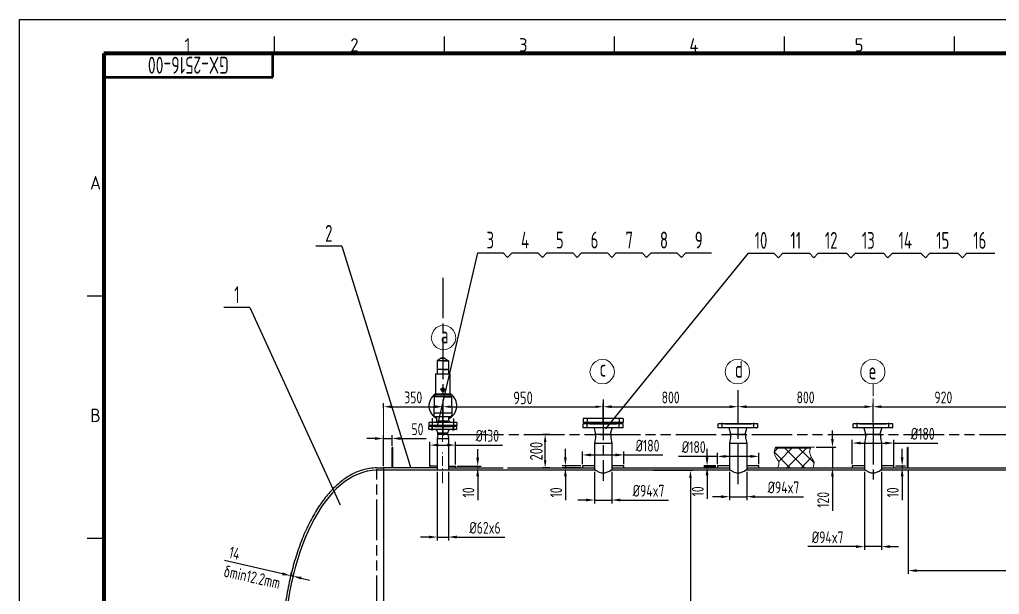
# Model space of a CAD drawing. Header units: millimetres. Extents: x 43627 to 71421, y -4964 to 6916.
# Drawn here: x 54601 to 60406, y 3513 to 6916 of the extents above; entities that cross this region are included whole.
import ezdxf
from ezdxf.enums import TextEntityAlignment as Align

# ---------------------------------------------------------------- set-up
doc = ezdxf.new("R2010")
doc.units = ezdxf.units.MM
doc.header["$LTSCALE"] = 20
for name, pattern in [('AM_ISO08W050', [18, 12, -1.5, 3, -1.5]), ('AM_ISO09W050', [22.5, 12, -1.5, 3, -1.5, 3, -1.5]), ('DASHDOT-M', [36, 30, -3, 0, -3])]:
    doc.linetypes.add(name, pattern=pattern)
for name, color, linetype, lineweight in [('AM_5', 3, 'Continuous', 25), ('AM_6', 2, 'Continuous', 35), ('AM_BOR', 7, 'Continuous', 50)]:
    doc.layers.add(name, color=color, linetype=linetype, lineweight=lineweight)
for name, color, linetype in [('CDR_DWG1', 4, 'Continuous'), ('中心线', 1, 'AM_ISO08W050'), ('双点划线', 3, 'AM_ISO09W050'), ('轮廓实线', 4, 'Continuous')]:
    doc.layers.add(name, color=color, linetype=linetype)
doc.styles.add('ACISOTS', font='ISOCP.SHX')
doc.styles.add('HZCF', font='isocp.shx', dxfattribs={"width": 0.8, "bigfont": 'sanctum.shx'})
doc.styles.get("Standard").update_dxf_attribs({"font": 'isocp.shx', "width": 0.707, "bigfont": 'hztxt.shx'})
doc.dimstyles.new('AM_GB20', dxfattribs={"dimscale": 15, "dimtxt": 5, "dimasz": 3, "dimexe": 1, "dimexo": 0.5, "dimgap": 1, "dimtad": 1, "dimtoh": 1, "dimdsep": 46, "dimtxsty": 'HZCF', "dimcen": 0, "dimclrd": 7, "dimclre": 7, "dimclrt": 2, "dimadec": 0, "dimazin": 2, "dimtp": 0.1, "dimtm": 0.1, "dimtfac": 0.71, "dimtmove": 0, "dimatfit": 3, "dimfxl": 0, "dimlwd": -1, "dimlwe": -1, "dimarcsym": 0})
doc.dimstyles.new('AM_GB_17$0', dxfattribs={"dimscale": 20, "dimtxt": 3.5, "dimasz": 2.5, "dimexe": 1, "dimexo": 0.5, "dimgap": 1, "dimtad": 1, "dimdsep": 46, "dimtxsty": 'HZCF', "dimcen": 0, "dimclrd": 7, "dimclre": 7, "dimclrt": 2, "dimadec": 0, "dimazin": 2, "dimtp": 0.1, "dimtm": 0.1, "dimtfac": 0.71, "dimtmove": 0, "dimatfit": 3, "dimfxl": 0, "dimlwd": -1, "dimlwe": -1, "dimarcsym": 0})

# ---------------------------------------------------------------- blocks, each defined once
blk = doc.blocks.new('SANCTUM_A1_H')
at = {"layer": 'AM_BOR', "color": 1, "lineweight": 25}
for p, q in [((0, 594), (841, 594)), ((0, 0), (0, 594)), ((75.38, 589), (75.38, 584)), ((125.75, 589), (125.75, 584)), ((176.12, 589), (176.12, 584)), ((226.5, 589), (226.5, 584)), ((276.87, 589), (276.87, 584)), ((20, 512.25), (25, 512.25)), ((20, 440.5), (25, 440.5))]:
    blk.add_line(p, q, dxfattribs=at)
at = {"layer": 'AM_BOR', "color": 130, "lineweight": 80}
for p, q in [((831, 584), (25, 584)), ((25, 584), (25, 10))]:
    blk.add_line(p, q, dxfattribs=at)
at = {"layer": 'AM_BOR', "color": 130}
for p, q in [((75, 577), (75, 584)), ((25, 577), (75, 577))]:
    blk.add_line(p, q, dxfattribs=at)
at = {"layer": 'AM_BOR', "color": 1, "lineweight": 25, "style": 'ACISOTS'}
for s, p in [('1', (49.74, 586.5)), ('2', (99.21, 586.5)), ('3', (149.22, 586.5)), ('4', (199.77, 586.5)), ('5', (248.71, 586.5)), ('A', (22.5, 545.68)), ('B', (22.5, 476.82))]:
    blk.add_text(s, height=4, dxfattribs=at).set_placement(p, align=Align.MIDDLE)
at = {"layer": 'AM_BOR', "color": 2, "style": 'HZCF', "width": 0.75}
blk.add_attdef('DWG-NO.{10}', text='', height=5, rotation=180, dxfattribs=at).set_placement((50, 580.5), align=Align.MIDDLE_CENTER)
blk = doc.blocks.new('*D15')
at = {"color": 7}
for p, q in [((59417.1, 4433.6), (59417.1, 4483.6)), ((59320, 4383.6), (59437.1, 4383.6)), ((59417.1, 4383.6), (59417.1, 4261.7)), ((59391.2, 4261.7), (59437.1, 4261.7)), ((59417.1, 4211.7), (59417.1, 4007.6))]:
    blk.add_line(p, q, dxfattribs=at)
for points in [[(59408.8, 4433.6), (59425.5, 4433.6), (59417.1, 4383.6)], [(59408.8, 4211.7), (59425.5, 4211.7), (59417.1, 4261.7)]]:
    blk.add_solid(points, dxfattribs=at)
at = {"layer": 'Defpoints', "color": 0}
for p in [(59310, 4383.6), (59381.2, 4261.7), (59417.1, 4261.7)]:
    blk.add_point(p, dxfattribs=at)
at = {"color": 2, "insert": (59362.1, 4072.5), "char_height": 70, "attachment_point": 5, "rotation": 90, "style": 'HZCF'}
blk.add_mtext('120', dxfattribs=at)
blk = doc.blocks.new('*D20')
at = {"color": 7}
for p, q in [((57742.3, 4459.7), (57700, 4459.7)), ((57715, 4306.7), (57715, 4414.7)), ((57742.3, 4261.7), (57700, 4261.7))]:
    blk.add_line(p, q, dxfattribs=at)
for points in [[(57707.5, 4414.7), (57722.5, 4414.7), (57715, 4459.7)], [(57707.5, 4306.7), (57722.5, 4306.7), (57715, 4261.7)]]:
    blk.add_solid(points, dxfattribs=at)
at = {"layer": 'Defpoints', "color": 0}
for p in [(57715, 4459.7), (57749.8, 4459.7), (57749.8, 4261.7)]:
    blk.add_point(p, dxfattribs=at)
at = {"color": 2, "insert": (57662.5, 4360.7), "char_height": 75, "attachment_point": 5, "rotation": 90, "style": 'HZCF'}
blk.add_mtext('200', dxfattribs=at)
blk = doc.blocks.new('*D21')
at = {"color": 7}
for p, q in [((57108.9, 4464.2), (57108.9, 4638.9)), ((57153.9, 4623.9), (58013.7, 4623.9)), ((58058.7, 4529.9), (58058.7, 4638.9))]:
    blk.add_line(p, q, dxfattribs=at)
for points in [[(57153.9, 4631.4), (57153.9, 4616.4), (57108.9, 4623.9)], [(58013.7, 4631.4), (58013.7, 4616.4), (58058.7, 4623.9)]]:
    blk.add_solid(points, dxfattribs=at)
at = {"layer": 'Defpoints', "color": 0}
for p in [(58058.7, 4623.9), (58058.7, 4522.4), (57108.9, 4456.7)]:
    blk.add_point(p, dxfattribs=at)
at = {"color": 2, "insert": (57583.8, 4676.4), "char_height": 75, "attachment_point": 5, "style": 'HZCF'}
blk.add_mtext('950', dxfattribs=at)
blk = doc.blocks.new('*D47')
at = {"color": 7}
for p, q in [((58356.7, 4247.7), (58590.8, 4247.7)), ((58575.8, 4202.7), (58575.8, 2092.7)), ((58356.7, 2047.7), (58590.8, 2047.7))]:
    blk.add_line(p, q, dxfattribs=at)
for points in [[(58568.3, 4202.7), (58583.3, 4202.7), (58575.8, 4247.7)], [(58568.3, 2092.7), (58583.3, 2092.7), (58575.8, 2047.7)]]:
    blk.add_solid(points, dxfattribs=at)
at = {"layer": 'Defpoints', "color": 0}
for p in [(58349.2, 4247.7), (58349.2, 2047.7), (58575.8, 2047.7)]:
    blk.add_point(p, dxfattribs=at)
at = {"color": 2, "insert": (58523.3, 3147.7), "char_height": 75, "attachment_point": 5, "rotation": 90, "style": 'HZCF'}
blk.add_mtext('%%c2200', dxfattribs=at)
blk = doc.blocks.new('*D49')
at = {"color": 7}
for p, q in [((56158.5, 3634.6), (55815.7, 3714)), ((56207, 3622.5), (56211.7, 3642.8)), ((56220.9, 3620.2), (56207.2, 3623.3)), ((56220.7, 3619.4), (56225.4, 3639.6)), ((56269.6, 3608.9), (56318.3, 3597.6))]:
    blk.add_line(p, q, dxfattribs=at)
for points in [[(56160.4, 3642.7), (56156.6, 3626.5), (56207.2, 3623.3)], [(56271.4, 3617), (56267.7, 3600.8), (56220.9, 3620.2)]]:
    blk.add_solid(points, dxfattribs=at)
at = {"layer": 'Defpoints', "color": 0}
for p in [(56204.8, 3612.8), (56207.2, 3623.3), (56218.4, 3609.6)]:
    blk.add_point(p, dxfattribs=at)
at = {"color": 2, "insert": (55874.9, 3756.8), "char_height": 70, "attachment_point": 5, "rotation": 346.95527, "style": 'HZCF'}
blk.add_mtext('14', dxfattribs=at)
blk = doc.blocks.new('*D51')
at = {"color": 7}
for p, q in [((59657.7, 4532.4), (59657.7, 4643.9)), ((59707.7, 4623.9), (60527.7, 4623.9)), ((60577.7, 4494), (60577.7, 4643.9))]:
    blk.add_line(p, q, dxfattribs=at)
for points in [[(59707.7, 4632.3), (59707.7, 4615.6), (59657.7, 4623.9)], [(60527.7, 4632.3), (60527.7, 4615.6), (60577.7, 4623.9)]]:
    blk.add_solid(points, dxfattribs=at)
at = {"layer": 'Defpoints', "color": 0}
for p in [(60577.7, 4623.9), (59657.7, 4522.4), (60577.7, 4484)]:
    blk.add_point(p, dxfattribs=at)
at = {"color": 2, "insert": (60074.2, 4679), "char_height": 70, "attachment_point": 5, "style": 'HZCF'}
blk.add_mtext('920', dxfattribs=at)
blk = doc.blocks.new('*D52')
at = {"color": 7}
for p, q in [((56757.5, 4615.2), (56757.5, 4643.9)), ((56807.5, 4623.9), (57058.9, 4623.9)), ((57108.9, 4461.2), (57108.9, 4643.9))]:
    blk.add_line(p, q, dxfattribs=at)
for points in [[(56807.5, 4632.3), (56807.5, 4615.6), (56757.5, 4623.9)], [(57058.9, 4632.3), (57058.9, 4615.6), (57108.9, 4623.9)]]:
    blk.add_solid(points, dxfattribs=at)
at = {"layer": 'Defpoints', "color": 0}
for p in [(56757.5, 4605.2), (57108.9, 4623.9), (57108.9, 4451.2)]:
    blk.add_point(p, dxfattribs=at)
at = {"color": 2, "insert": (56933.2, 4678.9), "char_height": 70, "attachment_point": 5, "style": 'HZCF'}
blk.add_mtext('350', dxfattribs=at)
blk = doc.blocks.new('*D53')
at = {"color": 7}
for p, q in [((57075.9, 4237.7), (57075.9, 3832.1)), ((57142, 4237.7), (57142, 3832.1)), ((57025.9, 3852.1), (56975.9, 3852.1)), ((57075.9, 3852.1), (57142, 3852.1)), ((57192, 3852.1), (57475.1, 3852.1))]:
    blk.add_line(p, q, dxfattribs=at)
for points in [[(57025.9, 3860.5), (57025.9, 3843.8), (57075.9, 3852.1)], [(57192, 3860.5), (57192, 3843.8), (57142, 3852.1)]]:
    blk.add_solid(points, dxfattribs=at)
at = {"layer": 'Defpoints', "color": 0}
for p in [(57075.9, 4247.7), (57142, 4247.7), (57142, 3852.1)]:
    blk.add_point(p, dxfattribs=at)
at = {"color": 2, "insert": (57358.6, 3907.1), "char_height": 70, "attachment_point": 5, "style": 'HZCF'}
blk.add_mtext('%%c62x6', dxfattribs=at)
blk = doc.blocks.new('*D54')
at = {"color": 7}
for p, q in [((58007.8, 4237.7), (58007.8, 4051.4)), ((58109.5, 4237.7), (58109.5, 4051.4)), ((57957.8, 4071.4), (57907.8, 4071.4)), ((58007.8, 4071.4), (58109.5, 4071.4)), ((58159.5, 4071.4), (58445.7, 4071.4))]:
    blk.add_line(p, q, dxfattribs=at)
for points in [[(57957.8, 4079.7), (57957.8, 4063.1), (58007.8, 4071.4)], [(58159.5, 4079.7), (58159.5, 4063.1), (58109.5, 4071.4)]]:
    blk.add_solid(points, dxfattribs=at)
at = {"layer": 'Defpoints', "color": 0}
for p in [(58007.8, 4247.7), (58109.5, 4247.7), (58109.5, 4071.4)]:
    blk.add_point(p, dxfattribs=at)
at = {"color": 2, "insert": (58327.6, 4126.4), "char_height": 70, "attachment_point": 5, "style": 'HZCF'}
blk.add_mtext('%%c94x7', dxfattribs=at)
blk = doc.blocks.new('*D55')
at = {"color": 7}
for p, q in [((58807.4, 4237.7), (58807.4, 4071.2)), ((58909.1, 4237.7), (58909.1, 4071.2)), ((58757.4, 4091.2), (58707.4, 4091.2)), ((58807.4, 4091.2), (58909.1, 4091.2)), ((58959.1, 4091.2), (59245.2, 4091.2))]:
    blk.add_line(p, q, dxfattribs=at)
for points in [[(58757.4, 4099.5), (58757.4, 4082.8), (58807.4, 4091.2)], [(58959.1, 4099.5), (58959.1, 4082.8), (58909.1, 4091.2)]]:
    blk.add_solid(points, dxfattribs=at)
at = {"layer": 'Defpoints', "color": 0}
for p in [(58807.4, 4247.7), (58909.1, 4247.7), (58909.1, 4091.2)]:
    blk.add_point(p, dxfattribs=at)
at = {"color": 2, "insert": (59127.1, 4146.2), "char_height": 70, "attachment_point": 5, "style": 'HZCF'}
blk.add_mtext('%%c94x7', dxfattribs=at)
blk = doc.blocks.new('*D56')
at = {"color": 7}
for p, q in [((59606.9, 4237.7), (59606.9, 3775.6)), ((59708.6, 4237.7), (59708.6, 3775.6)), ((59556.9, 3795.6), (59270.7, 3795.6)), ((59708.6, 3795.6), (59606.9, 3795.6)), ((59758.6, 3795.6), (59808.6, 3795.6))]:
    blk.add_line(p, q, dxfattribs=at)
for points in [[(59556.9, 3804), (59556.9, 3787.3), (59606.9, 3795.6)], [(59758.6, 3804), (59758.6, 3787.3), (59708.6, 3795.6)]]:
    blk.add_solid(points, dxfattribs=at)
at = {"layer": 'Defpoints', "color": 0}
for p in [(59606.9, 4247.7), (59708.6, 4247.7), (59708.6, 3795.6)]:
    blk.add_point(p, dxfattribs=at)
at = {"color": 2, "insert": (59388.8, 3850.6), "char_height": 70, "attachment_point": 5, "style": 'HZCF'}
blk.add_mtext('%%c94x7', dxfattribs=at)
blk = doc.blocks.new('*D58')
at = {"color": 7}
for p, q in [((57031.6, 4271.7), (57031.6, 4416.9)), ((57183.6, 4281.7), (57183.6, 4416.9)), ((57081.6, 4396.9), (57133.6, 4396.9)), ((57183.6, 4396.9), (57462.3, 4396.9))]:
    blk.add_line(p, q, dxfattribs=at)
for points in [[(57081.6, 4405.2), (57081.6, 4388.6), (57031.6, 4396.9)], [(57133.6, 4405.2), (57133.6, 4388.6), (57183.6, 4396.9)]]:
    blk.add_solid(points, dxfattribs=at)
at = {"layer": 'Defpoints', "color": 0}
for p in [(57183.6, 4396.9), (57031.6, 4261.7), (57183.6, 4271.7)]:
    blk.add_point(p, dxfattribs=at)
at = {"color": 2, "insert": (57372.3, 4451.9), "char_height": 70, "attachment_point": 5, "style": 'HZCF'}
blk.add_mtext('%%c130', dxfattribs=at)
blk = doc.blocks.new('*D59')
at = {"color": 7}
for p, q in [((57935.8, 4284.1), (57935.8, 4358.4)), ((58181.6, 4284.1), (58181.6, 4358.4)), ((57985.8, 4338.4), (58131.6, 4338.4)), ((58181.6, 4338.4), (58411.6, 4338.4))]:
    blk.add_line(p, q, dxfattribs=at)
for points in [[(57985.8, 4346.8), (57985.8, 4330.1), (57935.8, 4338.4)], [(58131.6, 4346.8), (58131.6, 4330.1), (58181.6, 4338.4)]]:
    blk.add_solid(points, dxfattribs=at)
at = {"layer": 'Defpoints', "color": 0}
for p in [(58181.6, 4338.4), (57935.8, 4274.1), (58181.6, 4274.1)]:
    blk.add_point(p, dxfattribs=at)
at = {"color": 2, "insert": (58321.6, 4393.4), "char_height": 70, "attachment_point": 5, "style": 'HZCF'}
blk.add_mtext('%%c180', dxfattribs=at)
blk = doc.blocks.new('*D60')
at = {"color": 7}
for p, q in [((58735.3, 4329.9), (58505.3, 4329.9)), ((58735.3, 4284.1), (58735.3, 4349.9)), ((58931.1, 4329.9), (58785.3, 4329.9)), ((58981.1, 4284.1), (58981.1, 4349.9))]:
    blk.add_line(p, q, dxfattribs=at)
for points in [[(58785.3, 4338.2), (58785.3, 4321.5), (58735.3, 4329.9)], [(58931.1, 4338.2), (58931.1, 4321.5), (58981.1, 4329.9)]]:
    blk.add_solid(points, dxfattribs=at)
at = {"layer": 'Defpoints', "color": 0}
for p in [(58735.3, 4329.9), (58735.3, 4274.1), (58981.1, 4274.1)]:
    blk.add_point(p, dxfattribs=at)
at = {"color": 2, "insert": (58595.3, 4384.9), "char_height": 70, "attachment_point": 5, "style": 'HZCF'}
blk.add_mtext('%%c180', dxfattribs=at)
blk = doc.blocks.new('*D61')
at = {"color": 7}
for p, q in [((59534.8, 4284.1), (59534.8, 4428.7)), ((59780.6, 4277.9), (59780.6, 4428.7)), ((59584.8, 4408.7), (59730.6, 4408.7)), ((59780.6, 4408.7), (60042.1, 4408.7))]:
    blk.add_line(p, q, dxfattribs=at)
for points in [[(59584.8, 4417.1), (59584.8, 4400.4), (59534.8, 4408.7)], [(59730.6, 4417.1), (59730.6, 4400.4), (59780.6, 4408.7)]]:
    blk.add_solid(points, dxfattribs=at)
at = {"layer": 'Defpoints', "color": 0}
for p in [(59780.6, 4408.7), (59534.8, 4274.1), (59780.6, 4267.9)]:
    blk.add_point(p, dxfattribs=at)
at = {"color": 2, "insert": (59952.1, 4463.7), "char_height": 70, "attachment_point": 5, "style": 'HZCF'}
blk.add_mtext('%%c180', dxfattribs=at)
blk = doc.blocks.new('*D12')
at = {"color": 7}
for p, q in [((59866.8, 4251.7), (59866.8, 3633.4)), ((62511.3, 4251.7), (62511.3, 3633.4)), ((59916.8, 3653.4), (62461.3, 3653.4))]:
    blk.add_line(p, q, dxfattribs=at)
for points in [[(59916.8, 3661.8), (59916.8, 3645.1), (59866.8, 3653.4)], [(62461.3, 3661.8), (62461.3, 3645.1), (62511.3, 3653.4)]]:
    blk.add_solid(points, dxfattribs=at)
at = {"layer": 'Defpoints', "color": 0}
for p in [(59866.8, 4261.7), (62511.3, 4261.7), (62511.3, 3653.4)]:
    blk.add_point(p, dxfattribs=at)
at = {"color": 2, "insert": (61189, 3708.4), "char_height": 70, "attachment_point": 5, "style": 'HZCF'}
blk.add_mtext('2645', dxfattribs=at)
blk = doc.blocks.new('*D63')
at = {"color": 7}
for p, q in [((57315.2, 4321.7), (57315.2, 4371.7)), ((57193.6, 4271.7), (57335.2, 4271.7)), ((57193.6, 4261.7), (57335.2, 4261.7)), ((57315.2, 4271.7), (57315.2, 4261.7)), ((57315.2, 4211.7), (57315.2, 4071.2))]:
    blk.add_line(p, q, dxfattribs=at)
for points in [[(57306.9, 4321.7), (57323.5, 4321.7), (57315.2, 4271.7)], [(57306.9, 4211.7), (57323.5, 4211.7), (57315.2, 4261.7)]]:
    blk.add_solid(points, dxfattribs=at)
at = {"layer": 'Defpoints', "color": 0}
for p in [(57183.6, 4271.7), (57183.6, 4261.7), (57315.2, 4261.7)]:
    blk.add_point(p, dxfattribs=at)
at = {"color": 2, "insert": (57260.2, 4116.5), "char_height": 70, "attachment_point": 5, "rotation": 90, "style": 'HZCF'}
blk.add_mtext('10', dxfattribs=at)
blk = doc.blocks.new('*D64')
at = {"color": 7}
for p, q in [((57834.8, 4324.1), (57834.8, 4374.1)), ((57925.8, 4274.1), (57814.8, 4274.1)), ((57925.8, 4261.7), (57814.8, 4261.7)), ((57834.8, 4274.1), (57834.8, 4261.7)), ((57834.8, 4211.7), (57834.8, 4071.2))]:
    blk.add_line(p, q, dxfattribs=at)
for points in [[(57826.5, 4324.1), (57843.1, 4324.1), (57834.8, 4274.1)], [(57826.5, 4211.7), (57843.1, 4211.7), (57834.8, 4261.7)]]:
    blk.add_solid(points, dxfattribs=at)
at = {"layer": 'Defpoints', "color": 0}
for p in [(57834.8, 4261.7), (57935.8, 4274.1), (57935.8, 4261.7)]:
    blk.add_point(p, dxfattribs=at)
at = {"color": 2, "insert": (57779.8, 4116.5), "char_height": 70, "attachment_point": 5, "rotation": 90, "style": 'HZCF'}
blk.add_mtext('10', dxfattribs=at)
blk = doc.blocks.new('*D65')
at = {"color": 7}
for p, q in [((58674.3, 4324.1), (58674.3, 4374.1)), ((58725.3, 4274.1), (58654.3, 4274.1)), ((58725.3, 4267.9), (58654.3, 4267.9)), ((58674.3, 4274.1), (58674.3, 4267.9)), ((58674.3, 4217.9), (58674.3, 4077.5))]:
    blk.add_line(p, q, dxfattribs=at)
for points in [[(58666, 4324.1), (58682.7, 4324.1), (58674.3, 4274.1)], [(58666, 4217.9), (58682.7, 4217.9), (58674.3, 4267.9)]]:
    blk.add_solid(points, dxfattribs=at)
at = {"layer": 'Defpoints', "color": 0}
for p in [(58674.3, 4267.9), (58735.3, 4274.1), (58735.3, 4267.9)]:
    blk.add_point(p, dxfattribs=at)
at = {"color": 2, "insert": (58619.3, 4122.7), "char_height": 70, "attachment_point": 5, "rotation": 90, "style": 'HZCF'}
blk.add_mtext('10', dxfattribs=at)
blk = doc.blocks.new('*D66')
at = {"color": 7}
for p, q in [((59830, 4324.1), (59830, 4374.1)), ((59790.6, 4274.1), (59850, 4274.1)), ((59790.6, 4261.7), (59850, 4261.7)), ((59830, 4274.1), (59830, 4261.7)), ((59830, 4211.7), (59830, 4071.2))]:
    blk.add_line(p, q, dxfattribs=at)
for points in [[(59821.7, 4324.1), (59838.4, 4324.1), (59830, 4274.1)], [(59821.7, 4211.7), (59838.4, 4211.7), (59830, 4261.7)]]:
    blk.add_solid(points, dxfattribs=at)
at = {"layer": 'Defpoints', "color": 0}
for p in [(59780.6, 4274.1), (59780.6, 4261.7), (59830, 4261.7)]:
    blk.add_point(p, dxfattribs=at)
at = {"color": 2, "insert": (59775, 4116.5), "char_height": 70, "attachment_point": 5, "rotation": 90, "style": 'HZCF'}
blk.add_mtext('10', dxfattribs=at)
blk = doc.blocks.new('*D22')
at = {"color": 7}
for p, q in [((56707.5, 4435.6), (56657.5, 4435.6)), ((56757.5, 4271.7), (56757.5, 4455.6)), ((56757.5, 4435.6), (56807.5, 4435.6)), ((56807.5, 4391.7), (56807.5, 4455.6)), ((56857.5, 4435.6), (57009.1, 4435.6))]:
    blk.add_line(p, q, dxfattribs=at)
for points in [[(56707.5, 4444), (56707.5, 4427.3), (56757.5, 4435.6)], [(56857.5, 4444), (56857.5, 4427.3), (56807.5, 4435.6)]]:
    blk.add_solid(points, dxfattribs=at)
at = {"layer": 'Defpoints', "color": 0}
for p in [(56807.5, 4435.6), (56807.5, 4381.7), (56757.5, 4261.7)]:
    blk.add_point(p, dxfattribs=at)
at = {"color": 2, "insert": (56958.3, 4490.6), "char_height": 70, "attachment_point": 5, "style": 'HZCF'}
blk.add_mtext('50', dxfattribs=at)
blk = doc.blocks.new('*D44')
at = {"color": 7}
for p, q in [((58058.7, 4564.3), (58058.7, 4643.9)), ((58108.7, 4623.9), (58808.2, 4623.9)), ((58858.2, 4532.4), (58858.2, 4643.9))]:
    blk.add_line(p, q, dxfattribs=at)
for points in [[(58108.7, 4632.3), (58108.7, 4615.6), (58058.7, 4623.9)], [(58808.2, 4632.3), (58808.2, 4615.6), (58858.2, 4623.9)]]:
    blk.add_solid(points, dxfattribs=at)
at = {"layer": 'Defpoints', "color": 0}
for p in [(58858.2, 4623.9), (58058.7, 4554.3), (58858.2, 4522.4)]:
    blk.add_point(p, dxfattribs=at)
at = {"color": 2, "insert": (58458.4, 4678.9), "char_height": 70, "attachment_point": 5, "style": 'HZCF'}
blk.add_mtext('800', dxfattribs=at)
blk = doc.blocks.new('*D45')
at = {"color": 7}
for p, q in [((58858.2, 4532.4), (58858.2, 4643.9)), ((58908.2, 4623.9), (59607.7, 4623.9)), ((59657.7, 4532.4), (59657.7, 4643.9))]:
    blk.add_line(p, q, dxfattribs=at)
for points in [[(58908.2, 4632.3), (58908.2, 4615.6), (58858.2, 4623.9)], [(59607.7, 4632.3), (59607.7, 4615.6), (59657.7, 4623.9)]]:
    blk.add_solid(points, dxfattribs=at)
at = {"layer": 'Defpoints', "color": 0}
for p in [(59657.7, 4623.9), (58858.2, 4522.4), (59657.7, 4522.4)]:
    blk.add_point(p, dxfattribs=at)
at = {"color": 2, "insert": (59258, 4678.9), "char_height": 70, "attachment_point": 5, "style": 'HZCF'}
blk.add_mtext('800', dxfattribs=at)

msp = doc.modelspace()

# ---------------------------------------------------------------- linework, layer by layer
at = {"color": 0, "lineweight": 5}
for points in [[(57186.117, 5032.269), (57180.891, 5055.784), (57170.44, 5076.687), (57154.763, 5092.364), (57133.86, 5102.815), (57112.958, 5105.428), (57092.055, 5102.815), (57071.152, 5092.364), (57055.475, 5076.687), (57045.024, 5055.784), (57039.798, 5032.269), (57045.024, 5008.753), (57055.475, 4990.464), (57071.152, 4974.787), (57092.055, 4964.335), (57112.958, 4961.722), (57133.86, 4964.335), (57154.763, 4974.787), (57170.44, 4990.464), (57180.891, 5008.753), (57186.117, 5032.269), (57186.117, 5032.269)], [(58126.612, 4830.347), (58121.387, 4853.863), (58110.935, 4874.766), (58095.258, 4890.442), (58076.969, 4900.894), (58053.453, 4903.507), (58032.551, 4900.894), (58011.648, 4890.442), (57995.971, 4874.766), (57985.52, 4853.863), (57980.294, 4830.347), (57985.52, 4806.832), (57995.971, 4788.542), (58011.648, 4772.865), (58032.551, 4762.414), (58053.453, 4759.801), (58076.969, 4762.414), (58095.258, 4772.865), (58110.935, 4788.542), (58121.387, 4806.832), (58126.612, 4830.347), (58126.612, 4830.347)], [(58926.137, 4830.347), (58923.524, 4853.863), (58913.073, 4874.766), (58897.396, 4890.442), (58876.494, 4900.894), (58852.978, 4903.507), (58832.076, 4900.894), (58811.173, 4890.442), (58795.496, 4874.766), (58785.045, 4853.863), (58782.432, 4830.347), (58785.045, 4806.832), (58795.496, 4788.542), (58811.173, 4772.865), (58832.076, 4762.414), (58852.978, 4759.801), (58876.494, 4762.414), (58897.396, 4772.865), (58913.073, 4788.542), (58923.524, 4806.832), (58926.137, 4830.347), (58926.137, 4830.347)], [(59728.275, 4830.347), (59725.662, 4853.863), (59715.211, 4874.766), (59699.534, 4890.442), (59678.631, 4900.894), (59657.729, 4903.507), (59634.213, 4900.894), (59613.311, 4890.442), (59597.634, 4874.766), (59587.182, 4853.863), (59584.57, 4830.347), (59587.182, 4806.832), (59597.634, 4788.542), (59613.311, 4772.865), (59634.213, 4762.414), (59657.729, 4759.801), (59678.631, 4762.414), (59699.534, 4772.865), (59715.211, 4788.542), (59725.662, 4806.832), (59728.275, 4830.347), (59728.275, 4830.347)], [(59657.729, 4686.642), (59657.729, 4759.801)], [(57107.61, 4509.326), (57107.61, 4577.26)], [(59080.294, 4383.554), (59077.681, 4378.328), (59072.456, 4357.426), (59075.068, 4336.523), (59088.133, 4315.621), (59098.584, 4299.944), (59098.584, 4279.041), (59091.616, 4258.138)], [(59289.32, 4383.554), (59286.707, 4378.328), (59281.482, 4357.426), (59286.707, 4336.523), (59297.159, 4315.621), (59307.61, 4299.944), (59307.61, 4279.041), (59300.642, 4258.138)]]:
    msp.add_lwpolyline(points, dxfattribs=at)
for points in [[(56757.491, 4276.428), (56757.491, 4276.428), (56757.491, 4644.837), (56757.491, 4644.837)], [(59657.729, 4670.965), (59657.729, 4670.965), (59657.729, 4673.578), (59657.729, 4673.578)], [(59657.729, 4670.965), (59657.729, 4670.965), (59657.729, 4605.644), (59657.729, 4605.644)], [(59657.729, 4595.193), (59657.729, 4595.193), (59657.729, 4655.288), (59657.729, 4655.288)], [(59657.729, 4378.328), (59657.729, 4378.328), (59657.729, 4644.837), (59657.729, 4644.837)], [(57107.61, 4491.036), (57107.61, 4491.036), (57107.61, 4496.262), (57107.61, 4496.262)], [(57107.61, 4415.264), (57107.61, 4415.264), (57107.61, 4475.359), (57107.61, 4475.359)], [(59072.456, 4357.426), (59072.456, 4357.426), (59093.358, 4378.328), (59093.358, 4378.328)], [(59169.13, 4258.138), (59169.13, 4258.138), (59072.456, 4357.426), (59072.456, 4357.426)], [(59077.681, 4378.328), (59077.681, 4378.328), (59286.707, 4378.328), (59286.707, 4378.328)], [(59080.294, 4383.554), (59137.929, 4383.554), (59310.011, 4383.554), (59310.011, 4383.554)], [(59098.584, 4299.944), (59098.584, 4299.944), (59176.969, 4378.328), (59176.969, 4378.328)], [(59255.353, 4258.138), (59255.353, 4258.138), (59135.163, 4378.328), (59135.163, 4378.328)], [(59143.002, 4258.138), (59143.002, 4258.138), (59263.192, 4378.328), (59263.192, 4378.328)], [(59310.223, 4289.492), (59310.223, 4289.492), (59218.774, 4378.328), (59218.774, 4378.328)], [(57107.61, 4346.975), (57107.61, 4346.975), (57107.61, 4352.2), (57107.61, 4352.2)], [(57107.61, 4273.815), (57107.61, 4273.815), (57107.61, 4331.298), (57107.61, 4331.298)], [(59229.225, 4258.138), (59229.225, 4258.138), (59291.933, 4323.459), (59291.933, 4323.459)], [(57107.61, 4252.913), (57107.61, 4252.913), (57107.61, 4258.138), (57107.61, 4258.138)], [(57107.61, 4171.915), (57107.61, 4171.915), (57107.61, 4239.849), (57107.61, 4239.849)]]:
    msp.add_open_spline(points, degree=3, dxfattribs=at)
at = {"color": 0, "lineweight": 18}
msp.add_open_spline([(57157.602, 4506.713), (57157.602, 4506.713), (57157.602, 4506.713), (57157.602, 4506.713)], degree=3, dxfattribs=at)
at = {"layer": 'AM_5', "color": 3}
for p, q in [((56509.514, 5574.585), (56356.193, 5574.585)), ((56509.514, 5574.585), (56902.425, 4312.349)), ((57313.251, 5534.756), (57074.498, 4509.356)), ((57313.251, 5534.756), (57466.571, 5534.756)), ((57519.071, 5534.756), (57672.392, 5534.756)), ((57724.892, 5534.756), (57878.213, 5534.756)), ((57930.713, 5534.756), (58084.034, 5534.756)), ((58917.289, 5532.723), (58104.83, 4532.468)), ((58136.534, 5534.756), (58289.854, 5534.756)), ((58342.354, 5534.756), (58495.675, 5534.756)), ((58548.175, 5534.756), (58701.496, 5534.756)), ((58917.289, 5532.723), (59070.609, 5532.723)), ((59123.109, 5532.723), (59280.27, 5532.723)), ((59332.77, 5532.723), (59500.332, 5532.723)), ((59552.832, 5532.723), (59719.65, 5532.723)), ((59772.15, 5532.723), (59941.31, 5532.723)), ((59993.81, 5532.723), (60160.627, 5532.723)), ((60213.127, 5532.723), (60380.272, 5532.723)), ((55964.977, 5211.174), (55811.657, 5211.174)), ((55964.977, 5211.174), (56478.604, 4089.354)), ((58104.83, 4532.468), (58073.306, 4493.658)), ((56902.425, 4312.349), (56917.286, 4264.608)), ((56478.604, 4089.354), (56499.419, 4043.892))]:
    msp.add_line(p, q, dxfattribs=at)
at = {"layer": 'AM_5'}
for p, q in [((57466.571, 5534.756), (57492.821, 5508.53)), ((57492.821, 5508.53), (57519.071, 5534.756)), ((57672.392, 5534.756), (57698.642, 5508.53)), ((57698.642, 5508.53), (57724.892, 5534.756)), ((57878.213, 5534.756), (57904.463, 5508.53)), ((57904.463, 5508.53), (57930.713, 5534.756)), ((58084.034, 5534.756), (58110.284, 5508.53)), ((58110.284, 5508.53), (58136.534, 5534.756)), ((58289.854, 5534.756), (58316.104, 5508.53)), ((58316.104, 5508.53), (58342.354, 5534.756)), ((58495.675, 5534.756), (58521.925, 5508.53)), ((58521.925, 5508.53), (58548.175, 5534.756)), ((59070.609, 5532.723), (59096.859, 5506.496)), ((59096.859, 5506.496), (59123.109, 5532.723)), ((59280.27, 5532.723), (59306.52, 5506.496)), ((59306.52, 5506.496), (59332.77, 5532.723)), ((59500.332, 5532.723), (59526.582, 5506.496)), ((59526.582, 5506.496), (59552.832, 5532.723)), ((59719.65, 5532.723), (59745.9, 5506.496)), ((59745.9, 5506.496), (59772.15, 5532.723)), ((59941.31, 5532.723), (59967.56, 5506.496)), ((59967.56, 5506.496), (59993.81, 5532.723)), ((60160.627, 5532.723), (60186.877, 5506.496)), ((60186.877, 5506.496), (60213.127, 5532.723))]:
    msp.add_line(p, q, dxfattribs=at)
at = {"layer": 'CDR_DWG1'}
for p, q in [((57098.507, 4910.777), (57075.279, 4895.558)), ((57142.56, 4895.558), (57075.279, 4895.558)), ((57075.279, 4895.558), (57075.279, 4844.31)), ((57119.332, 4910.777), (57098.507, 4910.777)), ((57098.507, 4910.777), (57119.332, 4910.777)), ((57108.919, 4895.558), (57142.56, 4895.558)), ((57119.332, 4910.777), (57142.56, 4895.558)), ((57142.56, 4895.558), (57142.56, 4844.31)), ((57065.667, 4818.679), (57152.171, 4818.679)), ((57065.667, 4818.679), (57065.667, 4699.739)), ((57142.56, 4844.31), (57075.279, 4844.31)), ((57075.279, 4844.31), (57075.279, 4818.679)), ((57075.279, 4818.679), (57142.56, 4818.679)), ((57110.085, 4844.31), (57142.56, 4844.31)), ((57142.56, 4844.31), (57142.56, 4818.679)), ((57152.171, 4699.739), (57152.171, 4818.679)), ((57108.919, 4735.808), (57099.927, 4730.645)), ((57099.927, 4730.645), (57099.927, 4720.146)), ((57099.927, 4720.146), (57108.919, 4714.983)), ((57108.919, 4735.808), (57117.912, 4730.645)), ((57108.919, 4714.983), (57117.912, 4720.146)), ((57117.912, 4730.645), (57117.912, 4720.146)), ((57057.657, 4683.302), (57055.423, 4574.536)), ((57057.657, 4686.506), (57160.181, 4686.506)), ((57057.657, 4683.302), (57057.657, 4686.506)), ((57160.181, 4683.302), (57057.657, 4683.302)), ((57063.264, 4699.322), (57154.574, 4699.322)), ((57063.264, 4696.118), (57063.264, 4699.322)), ((57063.264, 4696.118), (57154.574, 4696.118)), ((57063.264, 4686.506), (57063.264, 4696.118)), ((57108.919, 4683.302), (57160.181, 4683.302)), ((57154.574, 4699.322), (57154.574, 4696.118)), ((57154.574, 4696.118), (57154.574, 4686.506)), ((57160.181, 4686.506), (57160.181, 4683.302)), ((57160.181, 4683.302), (57162.416, 4574.536)), ((57055.679, 4586.995), (57162.16, 4586.995)), ((57063.431, 4566.362), (57154.408, 4566.362)), ((57073.994, 4540.95), (57067.521, 4531.039)), ((57073.994, 4540.95), (57073.994, 4566.362)), ((57078.935, 4540.95), (57138.904, 4540.95)), ((57144.007, 4540.95), (57144.007, 4566.362)), ((57144.007, 4540.95), (57150.318, 4531.039))]:
    msp.add_line(p, q, dxfattribs=at)
msp.add_circle((57108.919, 4725.395), 6.053, dxfattribs=at)
for centre, radius, start, end in [((57108.919, 4629.505), 82.5, 123.6001731, 244.9549497), ((57108.919, 4629.525), 82.5, 295.1697511, 56.3998269), ((57063.431, 4574.371), 8.01, 178.8228551, 270), ((57154.408, 4574.371), 8.01, 270, 1.1771449)]:
    msp.add_arc(centre, radius, start, end, dxfattribs=at)
at = {"layer": '中心线'}
for p, q in [((57108.919, 5387.579), (57108.919, 4451.161)), ((58858.208, 4164.65), (58858.208, 4721.359)), ((58058.683, 4666.473), (58058.683, 4185.275)), ((57046.419, 4556.739), (57046.419, 4485)), ((57171.419, 4554.145), (57171.419, 4483.331)), ((59657.729, 4522.39), (59657.729, 4181.935))]:
    msp.add_line(p, q, dxfattribs=at)
at = {"layer": '中心线', "linetype": 'DASHDOT-M'}
for p, q in [((57101.624, 4725.395), (57092.132, 4725.395)), ((57095.581, 4725.395), (57122.558, 4725.395))]:
    msp.add_line(p, q, dxfattribs=at)
at = {"layer": '中心线'}
for points in [[(57964.617, 4556.871), (57964.617, 4556.871), (57964.617, 4525.517), (57964.617, 4525.517)], [(58152.741, 4556.871), (58152.741, 4556.871), (58152.741, 4525.517), (58152.741, 4525.517)], [(57044.902, 4483.198), (57044.902, 4483.198), (57044.902, 4513.994), (57044.902, 4513.994)], [(57170.318, 4483.198), (57170.318, 4483.198), (57170.318, 4513.523), (57170.318, 4513.523)], [(57964.617, 4496.262), (57964.617, 4496.262), (57964.617, 4527.616), (57964.617, 4527.616)], [(58152.741, 4496.262), (58152.741, 4496.262), (58152.741, 4527.616), (58152.741, 4527.616)], [(58764.142, 4496.262), (58764.142, 4496.262), (58764.142, 4527.616), (58764.142, 4527.616)], [(58952.266, 4496.262), (58952.266, 4496.262), (58952.266, 4527.616), (58952.266, 4527.616)], [(59563.667, 4496.262), (59563.667, 4496.262), (59563.667, 4527.616), (59563.667, 4527.616)], [(59751.79, 4496.262), (59751.79, 4496.262), (59751.79, 4527.616), (59751.79, 4527.616)]]:
    msp.add_open_spline(points, degree=3, dxfattribs=at)
at = {"layer": '双点划线'}
for p, q in [((57138.964, 4459.682), (60579.037, 4459.682)), ((56717.489, 2033.688), (56717.481, 4261.686))]:
    msp.add_line(p, q, dxfattribs=at)
at = {"layer": '轮廓实线'}
for p, q in [((57980.294, 4530.743), (57980.294, 4522.39)), ((58137.064, 4530.743), (58137.064, 4522.39)), ((57078.869, 4459.682), (57075.869, 4436.383)), ((57075.869, 4436.383), (57141.97, 4436.383)), ((57138.97, 4459.682), (57141.97, 4436.383)), ((58014.179, 4440.395), (58007.833, 4408.531)), ((58103.179, 4440.395), (58109.525, 4408.531)), ((58813.704, 4440.395), (58807.357, 4408.531)), ((58902.704, 4440.395), (58909.05, 4408.531)), ((59613.229, 4440.395), (59606.882, 4408.531)), ((59702.229, 4440.395), (59708.575, 4408.531)), ((56812.491, 4381.687), (56807.491, 4381.687)), ((56807.491, 4261.686), (56807.491, 4381.687)), ((56812.491, 4261.686), (56812.491, 4381.687)), ((58007.833, 4408.531), (58007.833, 4247.687)), ((58007.833, 4408.531), (58109.525, 4408.531)), ((58109.525, 4408.531), (58109.525, 4247.687)), ((58807.357, 4408.531), (58807.358, 4247.687)), ((58807.357, 4408.531), (58909.05, 4408.531)), ((58909.05, 4408.531), (58909.05, 4247.687)), ((59606.882, 4408.531), (59606.882, 4247.687)), ((59606.882, 4408.531), (59708.575, 4408.531)), ((59708.575, 4408.531), (59708.575, 4247.687)), ((59866.529, 4381.682), (59861.529, 4381.682)), ((59861.529, 4261.682), (59861.529, 4381.682)), ((59866.529, 4261.682), (59866.529, 4381.682)), ((56717.481, 4261.686), (56757.491, 4261.686)), ((57075.869, 4261.687), (56757.491, 4261.687)), ((57075.869, 4271.687), (57031.593, 4271.687)), ((57031.593, 4271.687), (57031.593, 4261.687)), ((57141.97, 4271.687), (57183.627, 4271.687)), ((57141.97, 4261.687), (57465.567, 4261.687)), ((57183.627, 4271.687), (57183.627, 4261.687)), ((57491.695, 4261.687), (58007.833, 4261.687)), ((58109.525, 4261.682), (58807.358, 4261.682)), ((58909.05, 4261.682), (59606.882, 4261.682)), ((59708.575, 4261.682), (60371.03, 4261.682)), ((60371.03, 4261.682), (60567.729, 4261.682))]:
    msp.add_line(p, q, dxfattribs=at)
for points in [[(57980.294, 4530.743), (57980.294, 4530.743), (58137.064, 4530.743)], [(57059.866, 4506.713), (57059.866, 4506.713), (57157.602, 4506.713)], [(57073.643, 4485.811), (57071.03, 4485.811), (57068.418, 4488.423)], [(57078.869, 4467.521), (57078.869, 4470.134), (57073.643, 4485.811)], [(57149.415, 4488.423), (57146.802, 4485.811), (57144.19, 4485.811)], [(57980.294, 4522.39), (57980.294, 4522.39), (58137.064, 4522.39)], [(58006.34, 4496.262), (58003.728, 4498.875), (58001.115, 4498.875)], [(58014.179, 4470.134), (58014.179, 4470.134), (58006.34, 4496.262)], [(58116.243, 4498.875), (58113.63, 4498.875), (58111.017, 4496.262)], [(58779.819, 4522.39), (58779.819, 4522.39), (58936.589, 4522.39)], [(58805.865, 4496.262), (58803.252, 4498.875), (58800.64, 4498.875)], [(58813.704, 4470.134), (58813.704, 4470.134), (58805.865, 4496.262)], [(58915.768, 4498.875), (58913.155, 4498.875), (58910.542, 4496.262)], [(59579.344, 4522.39), (59579.344, 4522.39), (59736.114, 4522.39)], [(59605.39, 4496.262), (59602.777, 4498.875), (59600.165, 4498.875)], [(59613.229, 4470.134), (59613.229, 4470.134), (59605.39, 4496.262)], [(59715.293, 4498.875), (59712.68, 4498.875), (59710.067, 4496.262)], [(57138.964, 4459.682), (57138.964, 4467.521), (57138.964, 4470.134)], [(58103.179, 4459.682), (58103.179, 4470.134), (58103.179, 4470.134)], [(58902.704, 4459.682), (58902.704, 4470.134), (58902.704, 4470.134)], [(59702.229, 4459.682), (59702.229, 4470.134), (59702.229, 4470.134)], [(58007.833, 4274.138), (57935.794, 4274.138), (57935.794, 4261.687)], [(58014.179, 4247.687), (58035.853, 4237.236), (58048.228, 4232.01), (58069.13, 4232.01), (58095.258, 4242.461), (58103.179, 4247.687)], [(58181.564, 4261.682), (58181.564, 4274.138), (58109.525, 4274.138)], [(58807.358, 4274.138), (58735.319, 4274.138), (58735.319, 4261.687)], [(58813.704, 4247.687), (58835.378, 4237.236), (58847.752, 4232.01), (58868.655, 4232.01), (58894.783, 4242.461), (58902.704, 4247.687)], [(58981.089, 4261.682), (58981.089, 4274.138), (58909.05, 4274.138)], [(59606.882, 4274.138), (59534.844, 4274.138), (59534.844, 4261.687)], [(59613.229, 4247.687), (59634.903, 4237.236), (59647.277, 4232.01), (59668.18, 4232.01), (59694.308, 4242.461), (59702.229, 4247.687)], [(59780.614, 4261.682), (59780.614, 4274.138), (59708.575, 4274.138)]]:
    msp.add_lwpolyline(points, dxfattribs=at)
msp.add_ellipse((56718.299, 3147.687), major_axis=(0, 1100), ratio=0.50073433, start_param=0.00146621, end_param=3.14012644, dxfattribs=at)
for points in [[(57026.612, 4531.039), (57026.612, 4531.039), (57026.612, 4512.749), (57026.612, 4512.749)], [(57191.22, 4531.039), (57191.22, 4531.039), (57026.612, 4531.039), (57026.612, 4531.039)], [(57191.22, 4531.039), (57191.22, 4531.039), (57191.22, 4512.749), (57191.22, 4512.749)], [(57941.102, 4554.258), (57941.102, 4554.258), (57941.102, 4530.743), (57941.102, 4530.743)], [(58176.256, 4554.258), (58176.256, 4554.258), (57941.102, 4554.258), (57941.102, 4554.258)], [(58176.256, 4530.743), (58176.256, 4530.743), (57941.102, 4530.743), (57941.102, 4530.743)], [(58137.064, 4530.743), (58137.064, 4530.743), (58137.064, 4530.743), (58137.064, 4530.743)], [(58176.256, 4554.258), (58176.256, 4554.258), (58176.256, 4530.743), (58176.256, 4530.743)], [(57191.22, 4512.749), (57191.22, 4512.749), (57026.612, 4512.749), (57026.612, 4512.749)], [(57026.612, 4488.423), (57026.612, 4488.423), (57026.612, 4506.713), (57026.612, 4506.713)], [(57191.22, 4506.713), (57191.22, 4506.713), (57026.612, 4506.713), (57026.612, 4506.713)], [(57191.22, 4488.423), (57191.22, 4488.423), (57026.612, 4488.423), (57026.612, 4488.423)], [(57138.964, 4470.134), (57138.964, 4470.134), (57144.19, 4485.811), (57144.19, 4485.811)], [(57191.22, 4488.423), (57191.22, 4488.423), (57191.22, 4506.713), (57191.22, 4506.713)], [(57941.102, 4498.875), (57941.102, 4498.875), (57941.102, 4522.39), (57941.102, 4522.39)], [(58176.256, 4522.39), (58176.256, 4522.39), (57941.102, 4522.39), (57941.102, 4522.39)], [(58176.256, 4498.875), (58176.256, 4498.875), (57941.102, 4498.875), (57941.102, 4498.875)], [(58103.179, 4470.134), (58103.179, 4470.134), (58111.017, 4496.262), (58111.017, 4496.262)], [(58137.064, 4522.39), (58137.064, 4522.39), (58137.064, 4522.39), (58137.064, 4522.39)], [(58176.256, 4498.875), (58176.256, 4498.875), (58176.256, 4522.39), (58176.256, 4522.39)], [(58740.627, 4498.875), (58740.627, 4498.875), (58740.627, 4522.39), (58740.627, 4522.39)], [(58975.781, 4522.39), (58975.781, 4522.39), (58740.627, 4522.39), (58740.627, 4522.39)], [(58975.781, 4498.875), (58975.781, 4498.875), (58740.627, 4498.875), (58740.627, 4498.875)], [(58902.704, 4470.134), (58902.704, 4470.134), (58910.542, 4496.262), (58910.542, 4496.262)], [(58936.589, 4522.39), (58936.589, 4522.39), (58936.589, 4522.39), (58936.589, 4522.39)], [(58975.781, 4498.875), (58975.781, 4498.875), (58975.781, 4522.39), (58975.781, 4522.39)], [(59540.152, 4498.875), (59540.152, 4498.875), (59540.152, 4522.39), (59540.152, 4522.39)], [(59775.306, 4522.39), (59775.306, 4522.39), (59540.152, 4522.39), (59540.152, 4522.39)], [(59775.306, 4498.875), (59775.306, 4498.875), (59540.152, 4498.875), (59540.152, 4498.875)], [(59702.229, 4470.134), (59702.229, 4470.134), (59710.067, 4496.262), (59710.067, 4496.262)], [(59736.114, 4522.39), (59736.114, 4522.39), (59736.114, 4522.39), (59736.114, 4522.39)], [(59775.306, 4498.875), (59775.306, 4498.875), (59775.306, 4522.39), (59775.306, 4522.39)], [(57075.869, 4436.383), (57075.869, 4381.308), (57075.869, 4247.687), (57075.869, 4247.687)], [(57138.964, 4467.521), (57138.964, 4467.521), (57078.869, 4467.521), (57078.869, 4467.521)], [(57078.869, 4459.682), (57078.869, 4459.682), (57078.869, 4467.521), (57078.869, 4467.521)], [(57138.964, 4459.682), (57138.964, 4459.682), (57078.869, 4459.682), (57078.869, 4459.682)], [(57141.97, 4436.383), (57141.97, 4381.308), (57141.97, 4247.687), (57141.97, 4247.687)], [(58014.179, 4459.682), (58014.179, 4459.682), (58014.179, 4470.134), (58014.179, 4470.134)], [(58103.179, 4459.682), (58073.102, 4459.682), (58014.179, 4459.682), (58014.179, 4459.682)], [(58014.179, 4459.682), (58014.179, 4459.682), (58014.179, 4452.343), (58014.179, 4440.395)], [(58103.179, 4459.682), (58103.179, 4459.682), (58103.179, 4452.343), (58103.179, 4440.395)], [(58813.704, 4459.682), (58813.704, 4459.682), (58813.704, 4470.134), (58813.704, 4470.134)], [(58813.704, 4459.683), (58813.704, 4459.683), (58813.704, 4452.343), (58813.704, 4440.395)], [(58902.704, 4459.682), (58902.704, 4459.682), (58813.704, 4459.682), (58813.704, 4459.682)], [(58902.704, 4459.683), (58902.704, 4459.683), (58902.704, 4452.343), (58902.704, 4440.395)], [(59613.229, 4459.682), (59613.229, 4459.682), (59613.229, 4470.134), (59613.229, 4470.134)], [(59613.229, 4459.683), (59613.229, 4459.683), (59613.229, 4452.344), (59613.229, 4440.396)], [(59702.229, 4459.682), (59702.229, 4459.682), (59613.229, 4459.682), (59613.229, 4459.682)], [(59702.229, 4459.683), (59702.229, 4459.683), (59702.229, 4452.344), (59702.229, 4440.396)], [(58014.179, 4247.687), (58014.179, 4247.687), (56717.491, 4247.686), (56717.491, 4247.686)], [(56757.491, 4261.686), (56757.491, 4133.674), (56757.491, 2145.855), (56757.491, 2033.688)], [(58813.704, 4247.687), (58813.704, 4247.687), (58103.179, 4247.687), (58103.179, 4247.687)], [(59613.229, 4247.687), (59613.229, 4247.687), (58902.704, 4247.687), (58902.704, 4247.687)], [(60371.03, 4247.687), (60371.03, 4247.687), (59702.229, 4247.687), (59702.229, 4247.687)], [(60371.03, 4247.687), (60371.03, 4247.687), (59702.229, 4247.687), (59702.229, 4247.687)], [(61201.909, 4247.687), (61201.909, 4247.687), (60371.03, 4247.687), (60371.03, 4247.687)]]:
    msp.add_open_spline(points, degree=3, dxfattribs=at)
msp.add_open_spline([(56717.45, 4261.686), (56703.283, 4261.645), (56689.116, 4260.563), (56660.894, 4256.334), (56646.838, 4253.186), (56618.936, 4244.859), (56605.091, 4239.68), (56570.048, 4223.9), (56549.064, 4211.885), (56508.079, 4183.281), (56488.076, 4166.692), (56449.274, 4129.199), (56430.473, 4108.295), (56394.275, 4062.461), (56376.877, 4037.531), (56343.676, 3983.969), (56327.872, 3955.338), (56298.041, 3894.74), (56284.013, 3862.774), (56257.898, 3795.915), (56245.811, 3761.022), (56223.723, 3688.756), (56213.722, 3651.383), (56195.93, 3574.635), (56188.138, 3535.261), (56174.859, 3455.016), (56169.372, 3414.147), (56160.771, 3331.438), (56157.658, 3289.599), (56153.843, 3205.49), (56153.142, 3163.221), (56154.161, 3078.798), (56155.881, 3036.643), (56161.721, 2952.993), (56165.841, 2911.497), (56176.429, 2829.698), (56182.897, 2789.395), (56198.1, 2710.501), (56206.836, 2671.909), (56226.468, 2596.932), (56237.364, 2560.547), (56261.184, 2490.45), (56274.107, 2456.738), (56301.828, 2392.417), (56316.625, 2361.808), (56347.919, 2304.084), (56364.417, 2276.97), (56398.928, 2226.584), (56416.94, 2203.312), (56454.285, 2160.922), (56473.617, 2141.802), (56513.393, 2107.99), (56533.837, 2093.298), (56575.604, 2068.588), (56596.927, 2058.572), (56636.587, 2044.684), (56654.834, 2040.071), (56687.894, 2034.906), (56702.672, 2033.731), (56717.45, 2033.688)], degree=3, knots=[0.00146621, 0.00146621, 0.00146621, 0.00146621, 0.0749034, 0.0749034, 0.14834059, 0.14834059, 0.22177778, 0.22177778, 0.33620442, 0.33620442, 0.45063106, 0.45063106, 0.5650577, 0.5650577, 0.67948435, 0.67948435, 0.79391099, 0.79391099, 0.90833763, 0.90833763, 1.02276428, 1.02276428, 1.13719092, 1.13719092, 1.25161756, 1.25161756, 1.3660442, 1.3660442, 1.48047085, 1.48047085, 1.59489749, 1.59489749, 1.70932413, 1.70932413, 1.82375078, 1.82375078, 1.93817742, 1.93817742, 2.05260406, 2.05260406, 2.1670307, 2.1670307, 2.28145735, 2.28145735, 2.39588399, 2.39588399, 2.51031063, 2.51031063, 2.62473728, 2.62473728, 2.73916392, 2.73916392, 2.85359056, 2.85359056, 2.9680172, 2.9680172, 3.06352238, 3.06352238, 3.14012644, 3.14012644, 3.14012644, 3.14012644], dxfattribs=at)

# ---------------------------------------------------------------- block references
at = {"lineweight": 0, "xscale": 20, "yscale": 20, "zscale": 20}
msp.add_blockref('SANCTUM_A1_H', (54600.959, -4963.612), dxfattribs=at).add_auto_attribs({'DWG-NO.{10}': 'GX-2516-00'})

# ---------------------------------------------------------------- texts
at = {"color": 2, "insert": (55979.154, 3615.482), "char_height": 70, "attachment_point": 5, "rotation": 347.4193621, "style": 'HZCF'}
msp.add_mtext('δmin12.2mm ', dxfattribs=at)
at = {"layer": 'AM_5', "color": 7, "char_height": 100, "attachment_point": 8}
for s, insert in [('2', (56432.854, 5600.835)), ('3', (57389.911, 5561.006)), ('4', (57595.732, 5561.006)), ('5', (57801.553, 5561.006)), ('6', (58007.373, 5561.006)), ('7', (58213.194, 5561.006)), ('8', (58419.015, 5561.006)), ('9', (58624.835, 5561.006)), ('10', (58993.949, 5558.973)), ('11', (59199.77, 5558.973)), ('12', (59409.43, 5558.973)), ('13', (59629.493, 5558.973)), ('14', (59848.81, 5558.973)), ('15', (60070.47, 5558.973)), ('16', (60289.788, 5558.973)), ('1', (55888.317, 5237.424))]:
    msp.add_mtext(s, dxfattribs=dict(at, insert=insert))
at = {"layer": 'AM_6', "char_height": 100, "width": 98.76063, "attachment_point": 1}
for s, insert in [('a', (57097.164, 5098.428)), ('d', (58839.241, 4895.431)), ('c', (58038.187, 4901.987)), ('e', (59631.2, 4886.7))]:
    msp.add_mtext(s, dxfattribs=dict(at, insert=insert))

# ---------------------------------------------------------------- dimensions: what is measured, and where the dimension line sits
for base, p1, p2, text, dimstyle, picture, middle in [((57108.919, 4623.934), (56757.491, 4605.197), (57108.919, 4451.161), '350', 'AM_GB_17$0', '*D52', (56933.205, 4678.934)), ((58058.679, 4623.934), (57108.919, 4456.713), (58058.679, 4522.39), '950', 'AM_GB20', '*D21', (57583.799, 4676.434)), ((58858.204, 4623.934), (58058.683, 4554.258), (58858.204, 4522.39), '800', 'AM_GB_17$0', '*D44', (58458.443, 4678.934)), ((59657.729, 4623.934), (58858.208, 4522.39), (59657.729, 4522.39), '800', 'AM_GB_17$0', '*D45', (59257.968, 4678.934)), ((58109.525, 4071.388), (58007.833, 4247.687), (58109.525, 4247.687), '%%c94x7', 'AM_GB_17$0', '*D54', (58327.623, 4126.388)), ((58909.05, 4091.17), (58807.358, 4247.687), (58909.05, 4247.687), '%%c94x7', 'AM_GB_17$0', '*D55', (59127.148, 4146.17))]:
    dim = msp.add_linear_dim(base=base, p1=p1, p2=p2, text=text, dimstyle=dimstyle)
    dim.commit()
    dim.dimension.update_dxf_attribs({"geometry": picture, "text_midpoint": middle})
dim = msp.add_linear_dim(base=(60577.729, 4623.934), p1=(59657.729, 4522.39), p2=(60577.729, 4484.015), dimstyle='AM_GB_17$0')
dim.commit()
dim.dimension.update_dxf_attribs({"geometry": '*D51', "text_midpoint": (60074.18, 4623.934), "dimtype": 160})
dim = msp.add_linear_dim(base=(56807.491, 4435.641), p1=(56757.491, 4261.686), p2=(56807.491, 4381.687), dimstyle='AM_GB_17$0')
dim.commit()
dim.dimension.update_dxf_attribs({"geometry": '*D22', "text_midpoint": (56958.313, 4490.641)})
for base, p1, p2, text, picture, middle in [((57183.627, 4396.888), (57031.593, 4261.687), (57183.627, 4271.687), '%%c130', '*D58', (57372.272, 4396.888)), ((59780.614, 4408.745), (59534.844, 4274.138), (59780.614, 4267.91), '%%c180', '*D61', (59952.125, 4408.745)), ((58181.564, 4338.417), (57935.794, 4274.138), (58181.564, 4274.138), '%%c180', '*D59', (58321.586, 4338.417)), ((58735.319, 4329.88), (58981.089, 4274.138), (58735.319, 4274.138), '%%c180', '*D60', (58595.297, 4329.88)), ((57141.97, 3852.126), (57075.869, 4247.687), (57141.97, 4247.687), '%%c62x6', '*D53', (57358.559, 3852.126)), ((59708.575, 3795.631), (59606.882, 4247.687), (59708.575, 4247.687), '%%c94x7', '*D56', (59388.785, 3795.631))]:
    dim = msp.add_linear_dim(base=base, p1=p1, p2=p2, text=text, dimstyle='AM_GB_17$0')
    dim.commit()
    dim.dimension.update_dxf_attribs({"geometry": picture, "text_midpoint": middle, "dimtype": 160})
dim = msp.add_linear_dim(base=(59417.139, 4261.682), p1=(59310.011, 4383.554), p2=(59381.227, 4261.682), angle=90, text='120', dimstyle='AM_GB_17$0')
dim.commit()
dim.dimension.update_dxf_attribs({"geometry": '*D15', "text_midpoint": (59417.139, 4072.469), "dimtype": 160})
for base, p1, p2, text, dimstyle, picture, middle in [((57715.036, 4459.682), (57749.764, 4261.687), (57749.764, 4459.682), '200', 'AM_GB20', '*D20', (57662.529, 4360.685)), ((57834.786, 4261.687), (57935.794, 4274.138), (57935.794, 4261.687), '10', 'AM_GB_17$0', '*D64', (57779.786, 4116.465)), ((58674.34, 4267.912), (58735.319, 4274.138), (58735.319, 4267.912), '10', 'AM_GB_17$0', '*D65', (58619.34, 4122.69)), ((59830.029, 4261.682), (59780.614, 4274.138), (59780.614, 4261.682), '10', 'AM_GB_17$0', '*D66', (59775.029, 4116.46))]:
    dim = msp.add_linear_dim(base=base, p1=p1, p2=p2, angle=90, text=text, dimstyle=dimstyle)
    dim.commit()
    dim.dimension.update_dxf_attribs({"geometry": picture, "text_midpoint": middle})
for base, p1, p2, angle, picture, middle, dimtype in [((57315.201, 4261.687), (57183.627, 4271.687), (57183.627, 4261.687), 90, '*D63', (57315.201, 4116.465), 160), ((56207.216, 3623.324), (56218.409, 3609.609), (56204.77, 3612.769), 166.9552669, '*D49', (55862.49, 3703.194), 161)]:
    dim = msp.add_linear_dim(base=base, p1=p1, p2=p2, angle=angle, dimstyle='AM_GB_17$0')
    dim.commit()
    dim.dimension.update_dxf_attribs({"geometry": picture, "text_midpoint": middle, "dimtype": dimtype})
dim = msp.add_linear_dim(base=(58575.771, 2047.687), p1=(58349.198, 4247.687), p2=(58349.198, 2047.687), angle=90, text='%%c<>', dimstyle='AM_GB20', override={"dimdec": 0})
dim.commit()
dim.dimension.update_dxf_attribs({"geometry": '*D47', "text_midpoint": (58575.771, 3147.687), "dimtype": 160})
dim = msp.add_linear_dim(base=(62511.323, 3653.418), p1=(59866.755, 4261.682), p2=(62511.323, 4261.682), dimstyle='AM_GB_17$0', override={"dimdec": 0})
dim.commit()
dim.dimension.update_dxf_attribs({"geometry": '*D12', "text_midpoint": (61189.039, 3708.425)})

doc.saveas('drawing.dxf')
